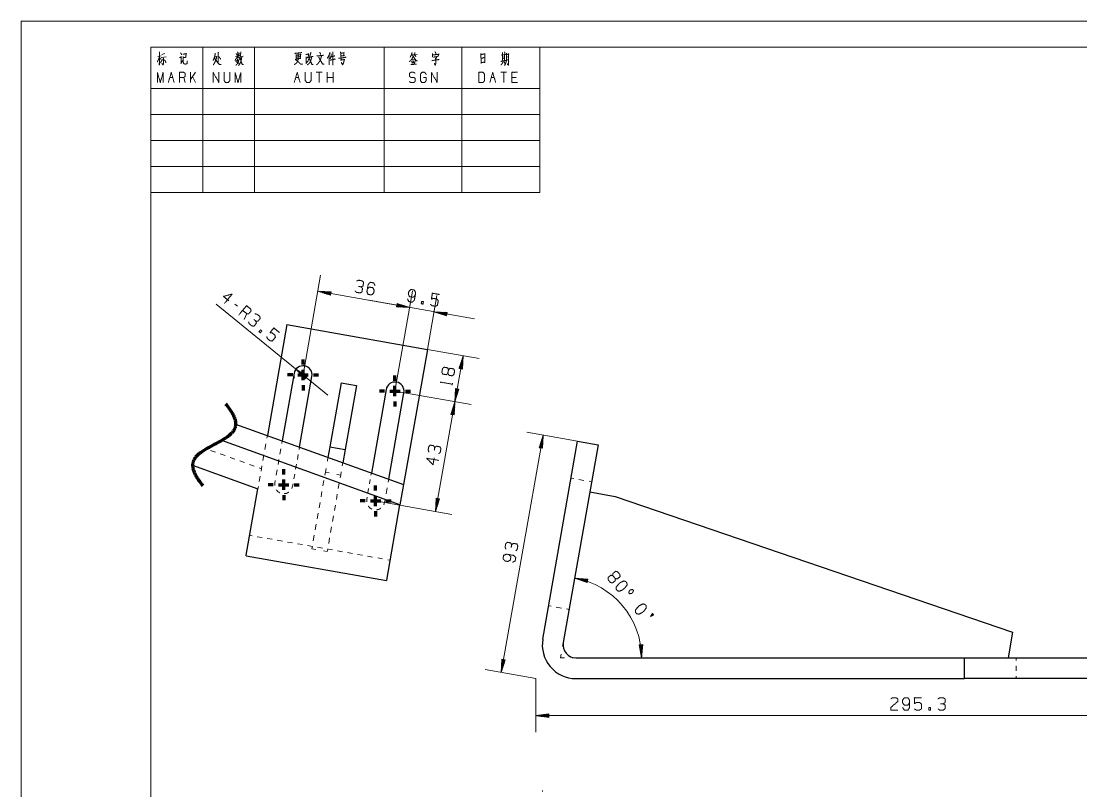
# Model space of a CAD drawing. Header units: millimetres. Extents: x 0 to 420, y 0 to 297.
# Drawn here: x 0 to 204.3, y 148.6 to 297 of the extents above; entities that cross this region are included whole.
import ezdxf

# ---------------------------------------------------------------- set-up
doc = ezdxf.new("R2010")
doc.units = ezdxf.units.MM
doc.layers.add('1', color=7, linetype='Continuous', true_color=0xffffff)

msp = doc.modelspace()

# ---------------------------------------------------------------- linework, layer by layer
at = {"layer": '1', "color": 132, "linetype": 'Continuous', "lineweight": 18}
for p, q in [((0, 297), (0, 0)), ((420, 297), (0, 297)), ((25, 292), (25, 264)), ((25, 292), (100, 292)), ((25, 292), (100, 292)), ((25, 292), (100, 292)), ((25, 292), (25, 5)), ((415, 292), (25, 292)), ((35, 292), (35, 264)), ((45, 292), (45, 264)), ((70, 292), (70, 264)), ((85, 292), (85, 264)), ((100, 292), (100, 264)), ((25, 284), (100, 284)), ((25, 279), (100, 279)), ((25, 274), (100, 274)), ((25, 269), (100, 269)), ((25, 264), (100, 264))]:
    msp.add_line(p, q, dxfattribs=at)
at = {"layer": '1', "color": 95, "linetype": 'Continuous', "lineweight": 18}
for p, q in [((26.34, 290.18), (26.96, 290.3)), ((27.13, 290.61), (27.71, 290.74)), ((41.34, 290.22), (42.13, 290.38)), ((42.25, 290.16), (42.79, 290.28)), ((53.17, 290.09), (53.7, 290.18)), ((75.25, 290.57), (75.67, 290.63)), ((75.35, 290.55), (75.45, 290.24)), ((75.82, 290.51), (76.35, 290.61)), ((75.98, 290.49), (76.11, 290.16)), ((92.56, 290.43), (93.43, 290.55)), ((26.7, 289.95), (26.92, 289.68)), ((26.99, 289.99), (27.95, 290.14)), ((54.91, 288.87), (55.37, 289.43)), ((75.83, 289.64), (75.37, 289.56)), ((92.84, 290.07), (93.11, 290.14)), ((92.86, 289.72), (93.09, 289.78)), ((93.6, 290.05), (93.85, 290.12)), ((28.66, 286.17), (29.22, 286.17)), ((31.62, 285.18), (31.34, 286.17)), ((33.59, 287.14), (32.63, 285.78)), ((32.63, 285.18), (32.63, 287.14)), ((33.59, 285.18), (33.04, 286.36)), ((52.94, 286.17), (53.49, 286.17)), ((58.02, 287.14), (56.9, 287.14)), ((57.46, 287.14), (57.46, 285.18)), ((59.02, 285.18), (59.02, 287.14)), ((60.14, 286.17), (59.02, 286.17)), ((60.14, 285.18), (60.14, 287.14)), ((90.65, 286.17), (91.2, 286.17)), ((93.6, 287.14), (92.49, 287.14)), ((93.05, 287.14), (93.05, 285.18)), ((95.45, 286.17), (94.61, 286.17)), ((41.71, 242.05), (41.19, 242.47)), ((42.98, 239.47), (43.48, 240.61)), ((83.08, 226.8), (83.16, 227.22))]:
    msp.add_line(p, q, dxfattribs=at)
at = {"layer": '1', "color": 13, "linetype": 'Continuous', "lineweight": 18}
for p, q in [((54.35, 228.8), (57.74, 248.05)), ((59.75, 244.81), (57.19, 244.93)), ((57.19, 244.93), (59.64, 244.16)), ((57.19, 244.93), (74.92, 241.8)), ((59.69, 244.46), (57.38, 244.87)), ((59.7, 244.51), (57.39, 244.92)), ((59.68, 244.41), (57.75, 244.75)), ((59.71, 244.56), (57.78, 244.9)), ((59.67, 244.36), (58.12, 244.63)), ((59.72, 244.61), (58.17, 244.88)), ((59.66, 244.31), (58.49, 244.52)), ((59.73, 244.66), (58.55, 244.87)), ((59.66, 244.26), (58.86, 244.4)), ((59.73, 244.71), (58.94, 244.85)), ((59.65, 244.21), (59.24, 244.28)), ((59.74, 244.76), (59.33, 244.83)), ((59.64, 244.16), (59.61, 244.16)), ((59.64, 244.16), (59.61, 244.16)), ((59.64, 244.16), (59.75, 244.81)), ((59.75, 244.81), (59.72, 244.82)), ((59.75, 244.81), (59.72, 244.82)), ((67.1, 243.18), (87.41, 239.6)), ((72.08, 225.68), (75.47, 244.93)), ((72.08, 225.68), (75.47, 244.93)), ((78.32, 233.71), (80.15, 244.1)), ((59.15, 224.89), (37.58, 242.46)), ((72.48, 242.57), (72.36, 241.91)), ((72.48, 242.57), (72.36, 241.91)), ((72.36, 241.92), (72.39, 241.91)), ((72.36, 241.92), (72.39, 241.91)), ((72.36, 241.92), (72.39, 241.91)), ((72.36, 241.92), (72.39, 241.91)), ((72.36, 241.91), (74.92, 241.8)), ((72.36, 241.91), (74.92, 241.8)), ((72.37, 241.97), (72.78, 241.89)), ((72.37, 241.97), (72.78, 241.89)), ((72.38, 242.02), (73.17, 241.88)), ((72.38, 242.02), (73.17, 241.88)), ((72.39, 242.07), (73.56, 241.86)), ((72.39, 242.07), (73.56, 241.86)), ((72.4, 242.12), (73.95, 241.84)), ((72.4, 242.12), (73.95, 241.84)), ((72.41, 242.22), (74.73, 241.81)), ((72.41, 242.22), (74.73, 241.81)), ((72.41, 242.17), (74.34, 241.83)), ((72.41, 242.17), (74.34, 241.83)), ((72.42, 242.27), (74.73, 241.86)), ((72.42, 242.27), (74.73, 241.86)), ((72.43, 242.32), (74.36, 241.98)), ((72.43, 242.32), (74.36, 241.98)), ((72.44, 242.37), (73.99, 242.09)), ((72.44, 242.37), (73.99, 242.09)), ((72.45, 242.42), (73.62, 242.21)), ((72.45, 242.42), (73.62, 242.21)), ((72.46, 242.47), (73.25, 242.33)), ((72.46, 242.47), (73.25, 242.33)), ((72.47, 242.52), (72.88, 242.44)), ((72.47, 242.52), (72.88, 242.44)), ((72.48, 242.57), (72.51, 242.56)), ((72.48, 242.57), (72.51, 242.56)), ((74.92, 241.8), (72.48, 242.57)), ((72.48, 242.57), (72.51, 242.56)), ((72.48, 242.57), (72.51, 242.56)), ((74.92, 241.8), (72.48, 242.57)), ((82.16, 240.86), (79.6, 240.97)), ((79.6, 240.97), (82.04, 240.2)), ((82.09, 240.51), (79.78, 240.92)), ((82.1, 240.56), (79.79, 240.97)), ((82.09, 240.46), (80.15, 240.8)), ((82.11, 240.61), (80.18, 240.95)), ((82.08, 240.41), (80.53, 240.68)), ((82.12, 240.66), (80.57, 240.93)), ((82.07, 240.36), (80.9, 240.57)), ((82.13, 240.71), (80.96, 240.92)), ((82.06, 240.31), (81.27, 240.45)), ((82.14, 240.76), (81.35, 240.9)), ((82.05, 240.26), (81.64, 240.33)), ((82.15, 240.81), (81.74, 240.88)), ((82.04, 240.21), (82.01, 240.21)), ((82.04, 240.21), (82.01, 240.21)), ((82.04, 240.2), (82.16, 240.86)), ((82.16, 240.86), (82.13, 240.86)), ((82.16, 240.86), (82.13, 240.86)), ((78.32, 233.71), (88.32, 231.95)), ((83.64, 223.64), (85.2, 232.5)), ((85.2, 232.5), (84.43, 230.06)), ((84.58, 230.03), (84.79, 231.2)), ((84.63, 230.02), (84.91, 231.57)), ((84.68, 230.01), (85.02, 231.94)), ((84.73, 230), (85.14, 232.32)), ((84.78, 230), (85.19, 232.31)), ((84.83, 229.99), (85.17, 231.92)), ((84.88, 229.98), (85.16, 231.53)), ((84.93, 229.97), (85.14, 231.14)), ((85.09, 229.94), (85.2, 232.5)), ((55.17, 228.56), (52.99, 229.91)), ((52.99, 229.91), (54.75, 228.04)), ((54.95, 228.28), (53.13, 229.76)), ((54.98, 228.32), (53.16, 229.8)), ((54.91, 228.24), (53.39, 229.48)), ((55.01, 228.36), (53.49, 229.6)), ((54.88, 228.2), (53.66, 229.2)), ((55.04, 228.4), (53.82, 229.4)), ((54.85, 228.16), (53.93, 228.92)), ((55.08, 228.44), (54.15, 229.19)), ((55.11, 228.48), (54.48, 228.99)), ((84.43, 230.06), (84.44, 230.09)), ((84.43, 230.06), (84.44, 230.09)), ((84.43, 230.06), (85.09, 229.94)), ((84.48, 230.05), (84.55, 230.46)), ((84.53, 230.04), (84.67, 230.83)), ((84.98, 229.96), (85.12, 230.75)), ((85.03, 229.95), (85.1, 230.36)), ((85.08, 229.94), (85.09, 229.97)), ((85.08, 229.94), (85.09, 229.97)), ((54.82, 228.13), (54.2, 228.63)), ((54.79, 228.09), (54.46, 228.35)), ((54.75, 228.05), (54.73, 228.07)), ((54.75, 228.05), (54.73, 228.07)), ((54.75, 228.04), (55.17, 228.56)), ((55.14, 228.52), (54.82, 228.78)), ((55.17, 228.56), (55.15, 228.58)), ((55.17, 228.56), (55.15, 228.58)), ((72.08, 225.68), (86.76, 223.09)), ((72.08, 225.68), (86.76, 223.09)), ((83.75, 226.2), (83.64, 223.64)), ((84.05, 226.14), (83.64, 223.83)), ((83.64, 223.64), (84.41, 226.08)), ((84, 226.15), (83.66, 224.22)), ((83.95, 226.16), (83.68, 224.61)), ((83.9, 226.17), (83.69, 225)), ((84.1, 226.13), (83.69, 223.82)), ((83.85, 226.18), (83.71, 225.39)), ((83.8, 226.19), (83.73, 225.78)), ((83.75, 226.2), (83.75, 226.16)), ((83.75, 226.2), (83.75, 226.16)), ((84.41, 226.08), (83.75, 226.2)), ((84.15, 226.13), (83.81, 224.19)), ((84.2, 226.12), (83.93, 224.57)), ((84.25, 226.11), (84.04, 224.94)), ((84.3, 226.1), (84.16, 225.31)), ((84.35, 226.09), (84.28, 225.68)), ((84.4, 226.08), (84.4, 226.05)), ((84.4, 226.08), (84.4, 226.05)), ((79.9, 202.46), (83.64, 223.64)), ((83.64, 223.64), (82.86, 221.19)), ((83.12, 221.15), (83.46, 223.08)), ((83.17, 221.14), (83.58, 223.45)), ((83.22, 221.13), (83.63, 223.44)), ((83.27, 221.12), (83.61, 223.05)), ((83.52, 221.08), (83.64, 223.64)), ((82.86, 221.19), (83.52, 221.08)), ((82.87, 221.19), (82.87, 221.22)), ((82.87, 221.19), (82.87, 221.22)), ((82.92, 221.18), (82.99, 221.6)), ((82.97, 221.18), (83.11, 221.97)), ((83.02, 221.17), (83.23, 222.34)), ((83.07, 221.16), (83.34, 222.71)), ((83.32, 221.11), (83.59, 222.67)), ((83.37, 221.11), (83.58, 222.28)), ((83.42, 221.1), (83.56, 221.89)), ((83.47, 221.09), (83.54, 221.5)), ((83.52, 221.08), (83.52, 221.11)), ((83.52, 221.08), (83.52, 221.11)), ((100.64, 217.21), (92.57, 171.42)), ((107.3, 216.04), (97.52, 217.76)), ((100.64, 217.21), (99.87, 214.77)), ((100.13, 214.72), (100.47, 216.65)), ((100.18, 214.71), (100.59, 217.02)), ((100.23, 214.7), (100.64, 217.02)), ((100.28, 214.7), (100.62, 216.63)), ((100.53, 214.65), (100.64, 217.21)), ((99.87, 214.77), (100.53, 214.65)), ((99.88, 214.77), (99.88, 214.8)), ((99.88, 214.77), (99.88, 214.8)), ((99.93, 214.76), (100, 215.17)), ((99.98, 214.75), (100.12, 215.54)), ((100.03, 214.74), (100.23, 215.91)), ((100.08, 214.73), (100.35, 216.28)), ((100.33, 214.69), (100.6, 216.24)), ((100.38, 214.68), (100.58, 215.85)), ((100.43, 214.67), (100.57, 215.46)), ((100.48, 214.66), (100.55, 215.07)), ((100.53, 214.65), (100.53, 214.68)), ((100.53, 214.65), (100.53, 214.68)), ((68.34, 204.5), (83.03, 201.91)), ((80.01, 205.02), (79.9, 202.46)), ((79.9, 202.46), (80.67, 204.91)), ((80.32, 204.97), (79.91, 202.66)), ((80.27, 204.98), (79.93, 203.05)), ((80.22, 204.99), (79.94, 203.44)), ((80.17, 205), (79.96, 203.83)), ((80.37, 204.96), (79.96, 202.65)), ((80.12, 205.01), (79.98, 204.21)), ((80.07, 205.01), (80, 204.6)), ((80.02, 205.02), (80.01, 204.99)), ((80.02, 205.02), (80.01, 204.99)), ((80.67, 204.91), (80.01, 205.02)), ((80.42, 204.95), (80.08, 203.02)), ((80.47, 204.94), (80.19, 203.39)), ((80.52, 204.93), (80.31, 203.76)), ((80.57, 204.93), (80.43, 204.13)), ((80.62, 204.92), (80.55, 204.51)), ((80.67, 204.91), (80.66, 204.88)), ((80.67, 204.91), (80.66, 204.88)), ((109.26, 189.42), (106.71, 189.64)), ((106.71, 189.64), (109.12, 188.77)), ((109.19, 189.07), (106.89, 189.57)), ((109.2, 189.12), (106.91, 189.62)), ((109.18, 189.02), (107.26, 189.44)), ((109.21, 189.17), (107.29, 189.59)), ((109.17, 188.97), (107.63, 189.31)), ((109.22, 189.22), (107.68, 189.55)), ((109.16, 188.92), (107.99, 189.17)), ((109.23, 189.27), (108.07, 189.52)), ((109.14, 188.87), (108.36, 189.04)), ((109.24, 189.32), (108.46, 189.49)), ((109.13, 188.82), (108.73, 188.91)), ((109.25, 189.37), (108.84, 189.46)), ((109.12, 188.77), (109.09, 188.78)), ((109.12, 188.77), (109.09, 188.78)), ((109.12, 188.77), (109.26, 189.42)), ((109.26, 189.42), (109.23, 189.42)), ((109.26, 189.42), (109.23, 189.42)), ((119.86, 176.79), (119.19, 176.77)), ((119.19, 176.77), (119.63, 174.24)), ((119.2, 176.77), (119.2, 176.73)), ((119.2, 176.77), (119.2, 176.73)), ((119.25, 176.77), (119.26, 176.35)), ((119.3, 176.77), (119.33, 175.97)), ((119.35, 176.77), (119.4, 175.58)), ((119.4, 176.77), (119.46, 175.2)), ((119.45, 176.78), (119.53, 174.82)), ((119.5, 176.78), (119.6, 174.43)), ((119.55, 176.78), (119.65, 174.44)), ((119.6, 176.78), (119.68, 174.82)), ((119.63, 174.24), (119.86, 176.79)), ((119.65, 176.78), (119.72, 175.21)), ((119.7, 176.79), (119.75, 175.6)), ((119.76, 176.79), (119.79, 175.99)), ((119.81, 176.79), (119.82, 176.37)), ((119.86, 176.79), (119.86, 176.76)), ((119.86, 176.79), (119.86, 176.76)), ((92.68, 173.98), (92.57, 171.42)), ((92.57, 171.42), (93.34, 173.86)), ((92.99, 173.92), (92.58, 171.61)), ((92.94, 173.93), (92.59, 172)), ((92.89, 173.94), (92.61, 172.39)), ((92.84, 173.95), (92.63, 172.78)), ((93.04, 173.91), (92.63, 171.6)), ((92.79, 173.96), (92.65, 173.17)), ((92.74, 173.97), (92.66, 173.55)), ((92.69, 173.98), (92.68, 173.94)), ((92.69, 173.98), (92.68, 173.94)), ((93.34, 173.86), (92.68, 173.98)), ((93.09, 173.9), (92.74, 171.97)), ((93.14, 173.9), (92.86, 172.34)), ((93.19, 173.89), (92.98, 172.72)), ((93.24, 173.88), (93.1, 173.09)), ((93.29, 173.87), (93.21, 173.46)), ((93.34, 173.86), (93.33, 173.83)), ((93.34, 173.86), (93.33, 173.83)), ((99.23, 170.24), (89.44, 171.97)), ((99.23, 170.24), (99.23, 159.92)), ((101.77, 163.43), (99.23, 163.1)), ((99.23, 163.1), (101.77, 162.76)), ((246.87, 163.1), (99.23, 163.1)), ((101.77, 163.12), (99.42, 163.12)), ((101.77, 163.07), (99.42, 163.07)), ((101.77, 163.17), (99.81, 163.17)), ((101.77, 163.02), (99.81, 163.02)), ((101.77, 163.22), (100.2, 163.22)), ((101.77, 162.97), (100.2, 162.97)), ((101.77, 163.27), (100.58, 163.27)), ((101.77, 162.92), (100.58, 162.92)), ((101.77, 163.33), (100.97, 163.33)), ((101.77, 162.87), (100.97, 162.87)), ((101.77, 163.38), (101.35, 163.38)), ((101.77, 162.82), (101.35, 162.82)), ((101.77, 163.43), (101.74, 163.43)), ((101.77, 163.43), (101.74, 163.43)), ((101.77, 162.77), (101.74, 162.77)), ((101.77, 162.77), (101.74, 162.77)), ((101.77, 162.76), (101.77, 163.43))]:
    msp.add_line(p, q, dxfattribs=at)
at = {"layer": '1', "color": 30, "linetype": 'Continuous', "lineweight": 25}
for p, q in [((51.24, 238.49), (47.47, 217.12)), ((51.24, 238.49), (78.32, 233.71)), ((78.32, 233.71), (73.72, 207.64)), ((52.63, 229.11), (50.33, 216.09)), ((53.67, 214.88), (56.07, 228.5)), ((61.7, 227.27), (59.52, 214.95)), ((61.7, 227.27), (64.65, 226.75)), ((64.65, 226.75), (62.48, 214.43)), ((70.35, 225.98), (67.52, 209.88)), ((70.86, 208.68), (73.8, 225.37)), ((41.34, 219.33), (73.72, 207.64)), ((73.04, 203.76), (38.68, 216.17)), ((59.52, 214.95), (59.16, 212.9)), ((59.52, 214.95), (62.48, 214.43)), ((100.58, 177.87), (107.3, 216.04)), ((111.24, 215.34), (104.51, 177.18)), ((107.3, 216.04), (111.24, 215.34)), ((62.48, 214.43), (62.03, 211.86)), ((33.05, 211.38), (45.65, 206.83)), ((43.39, 194.02), (45.65, 206.83)), ((73.72, 207.64), (73.04, 203.76)), ((109.64, 206.25), (114.56, 205.38)), ((114.56, 205.38), (191.18, 179.17)), ((70.48, 189.25), (73.04, 203.76)), ((43.38, 193.92), (70.46, 189.15)), ((191.18, 179.17), (190.31, 174.24)), ((106.98, 174.24), (181.87, 174.24)), ((181.87, 174.24), (226.87, 174.24)), ((181.87, 170.24), (181.87, 174.24)), ((106.98, 170.24), (181.87, 170.24)), ((226.87, 170.24), (181.87, 170.24))]:
    msp.add_line(p, q, dxfattribs=at)
at = {"layer": '1', "color": 252, "linetype": 'Continuous', "lineweight": 70}
for p, q in [((54.35, 230.8), (54.35, 231.8)), ((54.35, 227.8), (54.35, 229.8)), ((52.35, 228.8), (51.35, 228.8)), ((53.35, 228.8), (55.35, 228.8)), ((54.35, 226.8), (54.35, 225.8)), ((56.35, 228.8), (57.35, 228.8)), ((72.08, 227.68), (72.08, 228.68)), ((70.08, 225.68), (69.08, 225.68)), ((71.08, 225.68), (73.08, 225.68)), ((72.08, 224.68), (72.08, 226.68)), ((74.08, 225.68), (75.08, 225.68)), ((72.08, 223.68), (72.08, 222.68)), ((50.62, 209.63), (50.62, 210.63)), ((50.62, 206.63), (50.62, 208.63)), ((48.62, 207.63), (47.62, 207.63)), ((49.62, 207.63), (51.62, 207.63)), ((52.62, 207.63), (53.62, 207.63)), ((68.34, 206.5), (68.34, 207.5)), ((50.62, 205.63), (50.62, 204.63)), ((66.34, 204.5), (65.34, 204.5)), ((67.34, 204.5), (69.34, 204.5)), ((68.34, 203.5), (68.34, 205.5)), ((70.34, 204.5), (71.34, 204.5)), ((68.34, 202.5), (68.34, 201.5))]:
    msp.add_line(p, q, dxfattribs=at)
at = {"layer": '1', "color": 6, "linetype": 'Continuous', "lineweight": 70}
for p, q in [((39.39, 223.22), (39.58, 223)), ((39.58, 223), (39.75, 222.78)), ((39.75, 222.78), (39.92, 222.56)), ((39.92, 222.56), (40.08, 222.35)), ((40.08, 222.35), (40.23, 222.14)), ((40.23, 222.14), (40.37, 221.93)), ((40.37, 221.93), (40.5, 221.72)), ((40.5, 221.72), (40.61, 221.53)), ((40.61, 221.53), (40.72, 221.35)), ((40.72, 221.35), (40.82, 221.17)), ((40.82, 221.17), (40.91, 220.98)), ((40.91, 220.98), (40.99, 220.81)), ((40.99, 220.81), (41.06, 220.63)), ((41.06, 220.63), (41.13, 220.46)), ((41.13, 220.46), (41.18, 220.3)), ((41.18, 220.3), (41.23, 220.14)), ((41.23, 220.14), (41.27, 219.98)), ((41.26, 218.72), (41.23, 218.6)), ((41.29, 218.85), (41.26, 218.72)), ((41.27, 219.98), (41.3, 219.82)), ((41.32, 218.97), (41.29, 218.85)), ((41.3, 219.82), (41.32, 219.67)), ((41.32, 219.67), (41.33, 219.52)), ((41.33, 219.1), (41.32, 218.97)), ((41.33, 219.52), (41.34, 219.37)), ((41.34, 219.23), (41.33, 219.1)), ((41.34, 219.37), (41.34, 219.23)), ((39.39, 216.61), (39.16, 216.46)), ((39.57, 216.73), (39.39, 216.61)), ((39.75, 216.85), (39.57, 216.73)), ((39.92, 216.98), (39.75, 216.85)), ((40.08, 217.11), (39.92, 216.98)), ((40.24, 217.24), (40.08, 217.11)), ((40.38, 217.37), (40.24, 217.24)), ((40.5, 217.49), (40.38, 217.37)), ((40.61, 217.6), (40.5, 217.49)), ((40.71, 217.72), (40.61, 217.6)), ((40.81, 217.84), (40.71, 217.72)), ((40.9, 217.96), (40.81, 217.84)), ((40.98, 218.09), (40.9, 217.96)), ((41.06, 218.21), (40.98, 218.09)), ((41.13, 218.34), (41.06, 218.21)), ((41.18, 218.48), (41.13, 218.34)), ((41.23, 218.6), (41.18, 218.48)), ((35.9, 214.65), (35.59, 214.47)), ((36.22, 214.83), (35.9, 214.65)), ((36.54, 215.01), (36.22, 214.83)), ((36.87, 215.18), (36.54, 215.01)), ((37.2, 215.36), (36.87, 215.18)), ((37.53, 215.53), (37.2, 215.36)), ((37.87, 215.71), (37.53, 215.53)), ((38.2, 215.9), (37.87, 215.71)), ((38.45, 216.03), (38.2, 215.9)), ((38.69, 216.18), (38.45, 216.03)), ((38.93, 216.32), (38.69, 216.18)), ((39.16, 216.46), (38.93, 216.32)), ((33.39, 212.59), (33.32, 212.48)), ((33.46, 212.71), (33.39, 212.59)), ((33.54, 212.82), (33.46, 212.71)), ((33.63, 212.94), (33.54, 212.82)), ((33.73, 213.06), (33.63, 212.94)), ((33.84, 213.17), (33.73, 213.06)), ((33.96, 213.29), (33.84, 213.17)), ((34.08, 213.41), (33.96, 213.29)), ((34.21, 213.52), (34.08, 213.41)), ((34.35, 213.63), (34.21, 213.52)), ((34.49, 213.74), (34.35, 213.63)), ((34.66, 213.87), (34.49, 213.74)), ((34.83, 213.99), (34.66, 213.87)), ((35.02, 214.11), (34.83, 213.99)), ((35.2, 214.24), (35.02, 214.11)), ((35.4, 214.36), (35.2, 214.24)), ((35.59, 214.47), (35.4, 214.36)), ((33.06, 211.61), (33.05, 211.48)), ((33.05, 211.48), (33.05, 211.35)), ((33.05, 211.35), (33.05, 211.22)), ((33.05, 211.22), (33.07, 211.09)), ((33.07, 211.74), (33.06, 211.61)), ((33.1, 211.87), (33.07, 211.74)), ((33.07, 211.09), (33.09, 210.92)), ((33.09, 210.92), (33.12, 210.76)), ((33.13, 211.99), (33.1, 211.87)), ((33.12, 210.76), (33.16, 210.59)), ((33.16, 212.11), (33.13, 211.99)), ((33.21, 212.23), (33.16, 212.11)), ((33.16, 210.59), (33.21, 210.43)), ((33.26, 212.36), (33.21, 212.23)), ((33.32, 212.48), (33.26, 212.36)), ((33.21, 210.43), (33.26, 210.25)), ((33.26, 210.25), (33.33, 210.08)), ((33.33, 210.08), (33.4, 209.91)), ((33.4, 209.91), (33.48, 209.74)), ((33.48, 209.74), (33.56, 209.57)), ((33.56, 209.57), (33.65, 209.4)), ((33.65, 209.4), (33.75, 209.22)), ((33.75, 209.22), (33.86, 209.04)), ((33.86, 209.04), (33.97, 208.86)), ((33.97, 208.86), (34.09, 208.68)), ((34.09, 208.68), (34.22, 208.49)), ((34.22, 208.49), (34.36, 208.29)), ((34.36, 208.29), (34.51, 208.1)), ((34.51, 208.1), (34.67, 207.9)), ((34.67, 207.9), (34.83, 207.7)), ((34.83, 207.7), (35, 207.49))]:
    msp.add_line(p, q, dxfattribs=at)
at = {"layer": '1', "color": 43, "linetype": 'Continuous', "lineweight": 18}
for p, q in [((47.47, 217.12), (47.37, 216.59)), ((47.18, 215.52), (47, 214.45)), ((50.06, 214.56), (49.88, 213.54)), ((50.33, 216.09), (50.24, 215.58)), ((53.59, 214.41), (53.67, 214.88)), ((37.46, 213.91), (36.53, 214.25)), ((39.33, 213.24), (38.4, 213.57)), ((41.2, 212.56), (40.27, 212.9)), ((46.81, 213.38), (46.62, 212.31)), ((49.7, 212.52), (49.52, 211.5)), ((53.26, 212.52), (53.42, 213.46)), ((59.16, 212.9), (59.04, 212.18)), ((43.07, 211.89), (42.13, 212.22)), ((44.94, 211.21), (44, 211.55)), ((46.34, 210.71), (45.87, 210.88)), ((46.25, 210.22), (46.34, 210.71)), ((46.43, 211.24), (46.34, 210.71)), ((49.34, 210.48), (49.16, 209.46)), ((52.92, 210.63), (53.09, 211.57)), ((58.78, 210.74), (58.66, 210.02)), ((62.03, 211.86), (61.92, 211.27)), ((45.91, 208.28), (46.08, 209.25)), ((48.98, 208.44), (48.89, 207.93)), ((52.59, 208.74), (52.76, 209.69)), ((58.38, 208.44), (58.19, 207.39)), ((58.66, 210.02), (58.56, 209.5)), ((58.66, 210.02), (59.39, 209.89)), ((60.87, 209.63), (61.61, 209.5)), ((61.61, 209.5), (61.52, 208.98)), ((61.71, 210.09), (61.61, 209.5)), ((67.29, 208.61), (67.14, 207.77)), ((67.52, 209.88), (67.44, 209.46)), ((70.76, 208.12), (70.86, 208.68)), ((106.54, 208.81), (106.05, 208.9)), ((108.51, 208.46), (107.52, 208.63)), ((45.65, 206.83), (45.74, 207.31)), ((48.89, 207.48), (48.89, 207.93)), ((52.34, 207.32), (52.18, 206.9)), ((52.34, 207.32), (52.42, 207.8)), ((61.33, 207.92), (61.14, 206.87)), ((66.99, 206.92), (66.84, 206.08)), ((70.36, 205.88), (70.56, 207)), ((109.99, 208.2), (109.49, 208.29)), ((58, 206.33), (57.82, 205.28)), ((60.96, 205.81), (60.77, 204.76)), ((66.69, 205.23), (66.62, 204.81)), ((66.62, 204.35), (66.62, 204.81)), ((70.07, 204.2), (70.17, 204.76)), ((57.63, 204.22), (57.45, 203.17)), ((60.59, 203.7), (60.4, 202.65)), ((70.07, 204.2), (69.91, 203.77)), ((57.26, 202.12), (57.07, 201.06)), ((60.22, 201.6), (60.03, 200.54)), ((56.89, 200.01), (56.7, 198.95)), ((59.84, 199.49), (59.66, 198.43)), ((44.07, 197.86), (44.56, 197.78)), ((45.52, 197.61), (46.49, 197.44)), ((47.46, 197.27), (48.42, 197.1)), ((49.39, 196.92), (50.36, 196.75)), ((51.33, 196.58), (52.29, 196.41)), ((53.26, 196.24), (54.23, 196.07)), ((56.52, 197.9), (56.33, 196.84)), ((59.47, 197.38), (59.29, 196.32)), ((55.19, 195.9), (56.16, 195.73)), ((56.15, 195.79), (56.05, 195.26)), ((56.05, 195.26), (56.79, 195.13)), ((57.13, 195.56), (58.1, 195.39)), ((58.27, 194.87), (59.01, 194.74)), ((59.1, 195.27), (59.01, 194.74)), ((59.06, 195.22), (60.03, 195.05)), ((61, 194.88), (61.97, 194.71)), ((62.93, 194.54), (63.9, 194.37)), ((64.87, 194.2), (65.83, 194.03)), ((66.8, 193.85), (67.77, 193.68)), ((68.74, 193.51), (69.7, 193.34)), ((70.67, 193.17), (71.15, 193.09)), ((101.7, 184.28), (102.2, 184.19)), ((103.18, 184.01), (104.17, 183.84)), ((105.15, 183.67), (105.64, 183.58)), ((104.39, 176.44), (104.51, 177.18)), ((104, 174.24), (104.13, 174.98)), ((104.74, 174.24), (104, 174.24)), ((106.98, 174.24), (106.23, 174.24)), ((191.87, 174.24), (191.87, 173.74)), ((191.87, 172.74), (191.87, 171.74)), ((191.87, 170.74), (191.87, 170.24))]:
    msp.add_line(p, q, dxfattribs=at)
at = {"layer": '1', "color": 13, "linetype": 'Continuous', "lineweight": 18}
for centre, radius, start, end in [((54.35, 228.8), 1.75, 170, 201.9739), ((104, 174.24), 15.63, 0, 80)]:
    msp.add_arc(centre, radius, start, end, dxfattribs=at)
at = {"layer": '1', "color": 30, "linetype": 'Continuous', "lineweight": 25}
for centre, radius, start, end in [((54.35, 228.8), 1.75, 350, 170), ((72.08, 225.68), 1.75, 350, 170), ((106.98, 176.74), 6.5, 170, 270), ((106.98, 176.74), 2.5, 170, 270)]:
    msp.add_arc(centre, radius, start, end, dxfattribs=at)
at = {"layer": '1', "color": 95, "linetype": 'Continuous', "lineweight": 18}
for points, knots in [([(26.67, 290.16), (26.6, 289.91), (26.48, 289.62), (26.35, 289.35), (26.23, 289.14)], [0, 0, 0.233514, 0.515368, 0.78555, 1, 1]), ([(26.67, 291.07), (26.66, 288.89), (26.63, 288.5), (26.61, 288.71), (26.64, 288.94)], [0, 0, 0.723303, 0.854546, 0.923601, 1, 1]), ([(30.53, 289.99), (30.92, 290.09), (30.86, 290.16), (30.83, 288.96), (30.77, 288.83), (31.12, 289.41)], [0, 0, 0.158008, 0.19221, 0.673433, 0.728446, 1, 1]), ([(30.7, 290.88), (30.87, 290.72), (30.92, 290.63), (30.92, 290.53), (30.9, 290.67)], [0, 0, 0.413146, 0.573572, 0.750721, 1, 1]), ([(31.19, 290.63), (31.87, 290.74), (31.82, 290.8), (31.73, 290.05), (31.82, 290.05), (31.25, 289.99)], [0, 0, 0.313958, 0.349012, 0.694882, 0.735357, 1, 1]), ([(31.22, 290.22), (31.25, 289.91), (31.25, 289.2), (31.27, 288.98), (31.3, 288.87), (31.34, 288.81), (31.41, 288.77), (31.53, 288.75), (31.66, 288.73), (32.03, 288.79), (32, 289.33), (32, 288.79)], [0, 0, 0.097093, 0.316208, 0.387239, 0.42073, 0.444406, 0.470581, 0.507596, 0.549105, 0.664641, 0.832445, 1, 1]), ([(37.43, 290.84), (37.42, 290.72), (37.34, 290.3), (37.26, 290.01), (37.18, 289.8), (37.09, 289.6), (37.01, 289.43)], [0, 0, 0.084498, 0.36853, 0.573114, 0.721457, 0.873368, 1, 1]), ([(37.28, 290.09), (37.75, 290.18), (37.71, 290.22), (37.68, 290.03), (37.62, 289.76), (37.56, 289.6), (37.48, 289.37), (37.4, 289.18), (37.28, 288.98), (37.2, 288.81), (37.02, 288.56)], [0, 0, 0.202443, 0.228131, 0.308408, 0.425631, 0.500403, 0.604281, 0.689483, 0.790714, 0.870506, 1, 1]), ([(37.97, 291.05), (38.02, 290.94), (38, 290.84), (37.99, 289.12), (37.97, 289.23), (38, 289.45)], [0, 0, 0.049543, 0.095606, 0.852767, 0.898838, 1, 1]), ([(38.1, 290.16), (38.13, 290.14), (38.4, 289.8), (38.47, 289.68)], [0, 0, 0.059448, 0.761031, 1, 1]), ([(41.75, 290.24), (41.62, 290.01), (41.48, 289.8), (41.35, 289.64), (41.22, 289.49)], [0, 0, 0.287221, 0.555142, 0.786181, 1, 1]), ([(41.43, 290.8), (41.56, 290.57), (41.59, 290.43)], [0, 0, 0.640221, 1, 1]), ([(41.73, 291.07), (41.76, 290.92), (41.76, 289.78), (41.73, 289.93), (41.76, 290.05)], [0, 0, 0.094654, 0.823636, 0.91829, 1, 1]), ([(41.76, 290.2), (41.94, 290.07), (42.03, 289.97)], [0, 0, 0.613122, 1, 1]), ([(42.03, 290.92), (42.03, 290.82), (41.91, 290.34)], [0, 0, 0.174301, 1, 1]), ([(42.54, 290.16), (42.49, 289.8), (42.45, 289.56), (42.41, 289.35), (42.35, 289.16), (42.23, 288.91), (42.13, 288.73), (42.01, 288.56), (41.92, 288.48)], [0, 0, 0.19438, 0.332636, 0.448614, 0.555649, 0.70616, 0.822692, 0.933847, 1, 1]), ([(42.33, 291.11), (42.33, 290.98), (42.32, 290.76), (42.27, 290.47), (42.23, 290.16), (42.17, 289.91), (42.1, 289.68), (42.08, 289.62)], [0, 0, 0.081852, 0.232243, 0.425429, 0.63211, 0.800313, 0.957953, 1, 1]), ([(53.44, 290.84), (53.42, 290.18), (53.41, 289.85), (53.39, 289.66), (53.38, 289.56), (53.36, 289.43), (53.32, 289.31), (53.27, 289.2), (53.14, 289.02), (53, 288.85), (52.79, 288.73), (52.69, 288.67), (52.65, 288.65)], [0, 0, 0.263783, 0.395771, 0.470171, 0.511786, 0.56157, 0.614019, 0.658777, 0.749614, 0.837596, 0.932985, 0.980677, 1, 1]), ([(52.76, 290.82), (52.82, 290.78), (52.85, 290.8), (54.11, 290.94), (54.07, 290.96), (53.92, 290.92)], [0, 0, 0.045522, 0.068286, 0.872626, 0.90344, 1, 1]), ([(53, 290.59), (53.04, 290.41), (53.04, 289.66), (53.03, 289.7), (53.89, 289.85), (53.8, 289.85), (53.89, 290.63), (53.92, 290.57), (53.87, 290.53), (53.04, 290.43)], [0, 0, 0.051663, 0.252803, 0.264656, 0.500971, 0.524672, 0.738301, 0.756829, 0.773117, 1, 1]), ([(54.88, 290.57), (55.47, 290.67), (55.41, 290.74), (55.34, 290.01), (55.41, 290.01), (54.97, 289.93), (54.94, 290.12), (54.97, 289.89), (54.96, 288.96)], [0, 0, 0.181366, 0.207406, 0.429567, 0.451891, 0.588199, 0.645735, 0.715777, 1, 1]), ([(55.85, 291.05), (55.82, 290.8), (55.73, 290.47), (55.62, 290.12), (55.53, 289.89), (55.47, 289.72), (55.41, 289.58)], [0, 0, 0.162457, 0.385014, 0.625897, 0.784413, 0.898493, 1, 1]), ([(55.62, 290.07), (56.27, 290.2), (56.2, 290.22), (56.08, 290.18)], [0, 0, 0.769962, 0.857327, 1, 1]), ([(57.88, 290.32), (57.88, 290.2), (57.81, 289.91), (57.74, 289.68), (57.65, 289.43), (57.52, 289.23), (57.5, 289.18), (57.42, 289.08), (57.31, 288.94), (57.18, 288.81), (57.06, 288.69), (56.93, 288.58)], [0, 0, 0.060656, 0.206644, 0.323463, 0.452143, 0.571976, 0.593424, 0.659716, 0.74639, 0.834816, 0.918178, 1, 1]), ([(57.02, 290.28), (58.29, 290.43), (58.21, 290.45), (58.12, 290.41)], [0, 0, 0.872478, 0.933903, 1, 1]), ([(57.56, 291.03), (57.66, 290.84), (57.71, 290.72), (57.74, 290.59)], [0, 0, 0.450481, 0.729637, 1, 1]), ([(59.55, 290.98), (59.48, 290.72), (59.38, 290.47), (59.26, 290.24), (59.14, 290.05), (59, 289.85)], [0, 0, 0.21836, 0.428744, 0.629221, 0.801494, 1, 1]), ([(59.38, 290.41), (59.39, 289.16), (59.39, 288.56), (59.38, 288.69), (59.39, 288.91)], [0, 0, 0.565717, 0.839123, 0.896086, 1, 1]), ([(59.8, 290.72), (59.76, 290.38), (59.7, 290.09), (59.64, 289.89), (59.6, 289.76)], [0, 0, 0.34211, 0.644851, 0.86512, 1, 1]), ([(59.8, 290.14), (60.47, 290.32), (60.4, 290.32), (60.28, 290.26)], [0, 0, 0.772509, 0.853435, 1, 1]), ([(60.08, 291.07), (60.12, 290.98), (60.09, 291.03), (60.11, 288.54), (60.09, 288.73), (60.11, 289.04)], [0, 0, 0.029975, 0.04619, 0.840789, 0.900562, 1, 1]), ([(61.57, 291.07), (61.63, 290.82), (61.63, 290.09), (61.63, 290.28), (62.33, 290.38), (62.21, 290.38), (62.24, 290.9), (62.26, 290.98), (62.29, 290.92), (62.19, 290.9), (61.63, 290.82)], [0, 0, 0.076614, 0.294117, 0.350048, 0.563214, 0.598361, 0.753971, 0.779215, 0.799829, 0.831205, 1, 1]), ([(75.64, 290.3), (75.63, 290.2), (75.39, 289.83), (75.38, 289.78), (75.26, 289.6), (75.06, 289.37), (74.85, 289.16)], [0, 0, 0.074337, 0.387309, 0.418539, 0.575027, 0.79286, 1, 1]), ([(75.37, 290.98), (75.35, 290.84), (75.23, 290.53), (75.13, 290.28), (75.01, 290.07)], [0, 0, 0.148006, 0.485257, 0.758321, 1, 1]), ([(75.61, 290.16), (76.2, 289.37), (76.43, 289.37), (76.2, 289.39), (76.08, 289.54)], [0, 0, 0.599324, 0.742451, 0.886135, 1, 1]), ([(75.91, 290.98), (75.92, 290.88), (75.75, 290.3)], [0, 0, 0.147218, 1, 1]), ([(79.34, 290.74), (79.34, 290.51), (79.33, 290.34), (79.3, 290.22), (79.27, 290.12)], [0, 0, 0.361949, 0.626223, 0.829034, 1, 1]), ([(79.34, 290.49), (80.57, 290.63), (80.56, 290.67), (80.37, 290.26)], [0, 0, 0.712481, 0.737756, 1, 1]), ([(79.49, 290.07), (80.25, 290.18), (80.21, 290.24), (79.92, 289.72)], [0, 0, 0.533866, 0.586729, 1, 1]), ([(79.78, 291.09), (79.89, 290.96), (79.93, 290.86), (79.96, 290.69)], [0, 0, 0.364604, 0.619196, 1, 1]), ([(88.61, 290.8), (88.64, 290.59), (88.66, 290.14), (88.67, 289.66), (88.67, 289.6), (88.67, 288.83), (88.67, 288.98), (89.24, 289.1), (89.36, 288.96), (89.39, 289.14), (89.39, 289.39), (89.4, 289.87), (89.42, 290.36), (89.42, 290.78), (89.43, 290.72), (88.66, 290.57)], [0, 0, 0.037589, 0.119519, 0.205166, 0.216331, 0.354043, 0.380097, 0.485125, 0.518622, 0.552532, 0.597196, 0.682843, 0.77221, 0.846648, 0.858119, 1, 1]), ([(92.8, 290.98), (92.83, 290.86), (92.83, 289.31)], [0, 0, 0.075954, 1, 1]), ([(93.21, 291.11), (93.24, 290.98), (93.19, 289.37)], [0, 0, 0.073211, 1, 1]), ([(93.55, 290.82), (93.59, 290.59), (93.59, 290.14), (93.57, 289.64), (93.55, 289.33), (93.47, 289), (93.38, 288.79), (93.22, 288.48)], [0, 0, 0.096217, 0.285187, 0.491418, 0.620825, 0.76157, 0.854869, 1, 1]), ([(93.59, 290.57), (94.03, 290.67), (93.98, 290.74), (93.98, 290.05), (94, 289.12), (93.98, 288.77), (93.97, 288.56), (93.95, 288.5), (93.74, 288.77), (93.94, 288.58)], [0, 0, 0.13308, 0.155522, 0.357051, 0.631901, 0.735808, 0.797028, 0.815849, 0.918301, 1, 1]), ([(27.18, 289.66), (27.17, 289.58), (26.86, 288.96)], [0, 0, 0.108202, 1, 1]), ([(27.37, 289.99), (27.42, 289.87), (27.42, 288.83), (27.4, 288.6), (27.39, 288.52), (27.11, 288.85), (27.39, 288.56)], [0, 0, 0.056947, 0.504404, 0.603051, 0.639405, 0.826366, 1, 1]), ([(27.61, 289.58), (27.87, 289.16), (27.92, 289), (27.81, 289.27)], [0, 0, 0.516563, 0.696901, 1, 1]), ([(37.28, 289.8), (38.22, 288.62), (38.56, 288.65), (38.54, 288.65), (38.24, 288.67), (38.08, 288.81)], [0, 0, 0.632183, 0.773704, 0.779845, 0.909108, 1, 1]), ([(41.34, 289.31), (41.97, 289.45), (41.98, 289.64), (41.98, 289.56), (41.91, 289.31), (41.81, 289.04), (41.7, 288.83), (41.59, 288.71), (41.48, 288.58), (41.41, 288.52)], [0, 0, 0.30447, 0.39258, 0.431622, 0.553714, 0.689469, 0.798362, 0.878841, 0.954752, 1, 1]), ([(41.72, 289.66), (41.56, 289.08), (41.66, 289.04), (41.78, 289), (41.89, 288.94), (42.04, 288.85)], [0, 0, 0.5291, 0.62629, 0.735524, 0.852093, 1, 1]), ([(42.22, 289.89), (42.25, 289.85), (42.39, 289.27), (42.49, 289), (42.6, 288.71), (42.63, 288.65), (42.85, 288.67), (42.63, 288.69), (42.55, 288.81)], [0, 0, 0.026721, 0.341749, 0.493483, 0.655465, 0.691641, 0.80784, 0.924039, 1, 1]), ([(52.82, 289.6), (52.89, 289.6), (53.17, 289.37), (53.41, 289.16), (53.63, 288.98), (53.9, 288.71), (54.23, 288.75), (53.92, 288.71), (53.82, 288.79)], [0, 0, 0.033467, 0.197839, 0.340788, 0.472468, 0.649452, 0.797921, 0.939753, 1, 1]), ([(55.98, 290.12), (55.98, 289.99), (55.92, 289.66), (55.86, 289.47), (55.81, 289.31), (55.73, 289.16), (55.65, 289.02), (55.54, 288.87), (55.31, 288.67), (55.13, 288.58)], [0, 0, 0.067236, 0.249298, 0.354996, 0.450079, 0.537949, 0.629663, 0.725721, 0.894899, 1, 1]), ([(55.54, 289.8), (55.59, 289.78), (56.04, 288.67), (56.32, 288.65), (56.06, 288.71), (55.98, 288.83)], [0, 0, 0.024909, 0.644018, 0.787117, 0.926016, 1, 1]), ([(57.34, 290.05), (57.4, 290.01), (58.1, 288.75), (58.43, 288.69), (58.12, 288.77), (58.02, 288.89)], [0, 0, 0.030854, 0.652647, 0.79375, 0.930716, 1, 1]), ([(59.57, 289.49), (60.61, 289.7), (60.53, 289.72), (60.4, 289.66)], [0, 0, 0.826976, 0.886334, 1, 1]), ([(61.18, 289.87), (61.37, 289.87), (61.75, 289.91), (62.68, 290.05), (62.58, 290.07), (62.43, 290.03)], [0, 0, 0.10704, 0.322386, 0.855626, 0.914427, 1, 1]), ([(61.73, 289.91), (61.63, 289.41), (61.6, 289.49), (62.38, 289.62), (62.33, 289.7), (62.33, 289.62), (62.24, 289.27), (62.19, 289.04), (62.11, 288.85), (62.05, 288.71), (62.01, 288.6), (61.98, 288.58), (61.72, 289.06), (62, 288.62)], [0, 0, 0.13637, 0.159981, 0.371157, 0.396349, 0.418604, 0.516111, 0.579311, 0.63312, 0.675133, 0.705357, 0.714996, 0.861275, 1, 1]), ([(75.12, 288.62), (76.23, 288.73), (76.16, 288.73), (75.99, 288.71)], [0, 0, 0.825897, 0.879998, 1, 1]), ([(75.31, 289.27), (75.38, 289), (75.38, 288.87), (75.37, 289.04)], [0, 0, 0.489807, 0.707975, 1, 1]), ([(75.58, 289.43), (75.64, 289.12), (75.61, 288.96), (75.61, 289.18)], [0, 0, 0.443891, 0.680119, 1, 1]), ([(75.95, 289.41), (75.95, 289.27), (75.77, 288.69)], [0, 0, 0.19307, 1, 1]), ([(79.2, 289.41), (80.57, 289.6), (80.49, 289.62), (80.28, 289.56)], [0, 0, 0.820202, 0.873508, 1, 1]), ([(79.87, 289.87), (79.9, 289.76), (79.93, 289.64), (79.94, 289.43), (79.94, 289), (79.93, 288.85), (79.9, 288.65), (79.86, 288.52), (79.64, 288.87), (79.87, 288.56)], [0, 0, 0.049623, 0.1085, 0.204239, 0.404798, 0.471991, 0.568442, 0.629223, 0.820578, 1, 1]), ([(88.67, 289.83), (89.24, 289.95), (89.18, 289.97), (89.05, 289.89)], [0, 0, 0.728512, 0.805958, 1, 1]), ([(92.52, 289.25), (93.43, 289.41), (93.38, 289.43), (93.33, 289.37)], [0, 0, 0.873246, 0.919206, 1, 1]), ([(92.86, 289.12), (92.84, 289.02), (92.73, 288.81), (92.62, 288.67), (92.52, 288.56)], [0, 0, 0.157085, 0.51447, 0.781154, 1, 1]), ([(93.09, 289.18), (93.25, 288.94), (93.25, 288.83), (93.19, 289.02)], [0, 0, 0.497679, 0.671694, 1, 1]), ([(93.57, 289.52), (93.6, 289.52), (93.84, 289.58)], [0, 0, 0.107799, 1, 1]), ([(26.26, 285.18), (26.26, 287.14), (26.82, 285.18), (27.37, 287.14), (27.37, 285.18)], [0, 0, 0.245192, 0.5, 0.754808, 1, 1]), ([(30.51, 285.18), (30.51, 287.14), (31.34, 287.14), (31.62, 286.96), (31.62, 286.36), (31.34, 286.17), (30.51, 286.17)], [0, 0, 0.400952, 0.571035, 0.639278, 0.761676, 0.829917, 1, 1]), ([(37.01, 285.18), (37.01, 287.14), (38.12, 285.18), (38.12, 287.14)], [0, 0, 0.317574, 0.682426, 1, 1]), ([(39.13, 287.14), (39.13, 285.57), (39.39, 285.18), (39.95, 285.18), (40.24, 285.57), (40.24, 287.14)], [0, 0, 0.337152, 0.438599, 0.557781, 0.662848, 1, 1]), ([(41.25, 285.18), (41.25, 287.14), (41.81, 285.18), (42.36, 287.14), (42.36, 285.18)], [0, 0, 0.245192, 0.5, 0.754808, 1, 1]), ([(54.78, 287.14), (54.78, 285.57), (55.05, 285.18), (55.6, 285.18), (55.89, 285.57), (55.89, 287.14)], [0, 0, 0.337152, 0.438599, 0.557781, 0.662848, 1, 1]), ([(74.85, 285.36), (75.13, 285.18), (75.7, 285.18), (75.98, 285.39), (75.98, 285.97), (75.7, 286.17), (75.15, 286.17), (74.85, 286.36), (74.85, 286.96), (75.15, 287.14), (75.7, 287.14), (75.98, 286.96)], [0, 0, 0.068035, 0.184054, 0.254521, 0.372333, 0.442799, 0.555843, 0.626367, 0.748393, 0.81892, 0.931964, 1, 1]), ([(77.55, 286.17), (78.1, 286.17), (78.1, 285.57), (77.82, 285.18), (77.25, 285.18), (76.97, 285.57), (76.97, 286.75), (77.27, 287.14), (77.81, 287.14), (78.09, 286.75)], [0, 0, 0.103295, 0.214797, 0.304261, 0.410274, 0.499739, 0.718892, 0.809956, 0.910533, 1, 1]), ([(79.11, 285.18), (79.11, 287.14), (80.22, 285.18), (80.22, 287.14)], [0, 0, 0.317574, 0.682426, 1, 1]), ([(88.25, 285.18), (89.07, 285.18), (89.36, 285.57), (89.36, 286.75), (89.07, 287.14), (88.25, 287.14), (88.25, 285.18)], [0, 0, 0.142133, 0.227159, 0.431787, 0.516817, 0.65895, 1, 1]), ([(90.37, 285.18), (90.93, 287.14), (91.48, 285.18)], [0, 0, 0.5, 1, 1]), ([(95.73, 285.18), (94.61, 285.18), (94.61, 287.14), (95.73, 287.14)], [0, 0, 0.265389, 0.734611, 1, 1]), ([(64.37, 245), (64.65, 244.72), (65.33, 244.6), (65.7, 244.76), (65.82, 245.48), (65.54, 245.78), (65.03, 245.87)], [0, 0, 0.124123, 0.34369, 0.472448, 0.703378, 0.836733, 1, 1]), ([(65.54, 245.78), (65.91, 245.95), (66.03, 246.66), (65.74, 246.94), (65.06, 247.06), (64.69, 246.9)], [0, 0, 0.153877, 0.429854, 0.583729, 0.846126, 1, 1]), ([(66.74, 245.32), (67.14, 245.73), (67.82, 245.61), (68.06, 245.08), (67.98, 244.61), (67.57, 244.21), (66.89, 244.33), (66.66, 244.85), (66.91, 246.25), (67.3, 246.66), (67.98, 246.54), (68.23, 246.02)], [0, 0, 0.076962, 0.169759, 0.248073, 0.312017, 0.390331, 0.483129, 0.560092, 0.751929, 0.828891, 0.921689, 1, 1]), ([(74.5, 243.47), (74.73, 242.94), (75.41, 242.82), (75.82, 243.23), (76.07, 244.64), (75.82, 245.16), (75.14, 245.28), (74.75, 244.87), (74.65, 244.4), (74.89, 243.88), (75.57, 243.76), (75.99, 244.17)], [0, 0, 0.076856, 0.169525, 0.247728, 0.439298, 0.5175, 0.610169, 0.687026, 0.750926, 0.829128, 0.921797, 1, 1]), ([(40.05, 243.08), (39.01, 243.93), (40.69, 244.4), (39.19, 242.56)], [0, 0, 0.245868, 0.565295, 1, 1]), ([(78.92, 242.43), (79.21, 242.15), (79.89, 242.03), (80.26, 242.2), (80.43, 243.13), (80.14, 243.44), (79.46, 243.56), (79.09, 243.39), (79.3, 244.55), (80.64, 244.31)], [0, 0, 0.062228, 0.168344, 0.23057, 0.376815, 0.441264, 0.54738, 0.609608, 0.79049, 1, 1]), ([(41.94, 240.32), (43.44, 242.16), (44.22, 241.52), (44.34, 241.14), (43.88, 240.58), (43.48, 240.61), (42.7, 241.25)], [0, 0, 0.400951, 0.571034, 0.639277, 0.761673, 0.829916, 1, 1]), ([(77.15, 242.52), (77.48, 242.46), (77.56, 242.93), (77.23, 242.98), (77.15, 242.52)], [0, 0, 0.207091, 0.5, 0.707091, 1, 1]), ([(43.85, 239.06), (43.95, 238.68), (44.49, 238.24), (44.89, 238.21), (45.35, 238.77), (45.24, 239.18), (44.85, 239.5)], [0, 0, 0.124121, 0.343686, 0.472444, 0.703378, 0.836728, 1, 1]), ([(45.24, 239.18), (45.65, 239.14), (46.1, 239.7), (45.99, 240.09), (45.45, 240.52), (45.05, 240.56)], [0, 0, 0.153875, 0.429849, 0.583724, 0.846125, 1, 1]), ([(45.85, 237.13), (46.11, 236.92), (46.41, 237.29), (46.15, 237.5), (45.85, 237.13)], [0, 0, 0.207089, 0.5, 0.707086, 1, 1]), ([(47.36, 236.19), (47.48, 235.8), (48.02, 235.37), (48.42, 235.33), (49.02, 236.07), (48.92, 236.47), (48.38, 236.91), (47.98, 236.95), (48.72, 237.86), (49.78, 237)], [0, 0, 0.062228, 0.168344, 0.230572, 0.376816, 0.441266, 0.547381, 0.609609, 0.79049, 1, 1]), ([(82.27, 229.11), (82, 228.84), (81.28, 228.96), (81.12, 229.32), (81.24, 229.99), (81.51, 230.29), (82.23, 230.16), (82.39, 229.79), (82.27, 229.11), (82.46, 228.74), (83.15, 228.62), (83.45, 228.9), (83.57, 229.58), (83.41, 229.95), (82.7, 230.08), (82.39, 229.79)], [0, 0, 0.047573, 0.136084, 0.183658, 0.267813, 0.317165, 0.405677, 0.455025, 0.539183, 0.590296, 0.675756, 0.726867, 0.811025, 0.860376, 0.948888, 1, 1]), ([(80.95, 227.25), (80.78, 227.42), (83.12, 227.01)], [0, 0, 0.09349, 1, 1]), ([(79.74, 214.77), (79.58, 215.14), (78.87, 215.27), (78.59, 214.98), (78.47, 214.3), (78.63, 213.93)], [0, 0, 0.153875, 0.429854, 0.583731, 0.846132, 1, 1]), ([(80.53, 213.61), (80.81, 213.88), (80.93, 214.56), (80.76, 214.93), (80.05, 215.06), (79.74, 214.77), (79.66, 214.27)], [0, 0, 0.124124, 0.343688, 0.472447, 0.703378, 0.836736, 1, 1]), ([(79.65, 212.82), (79.42, 211.49), (78.19, 212.73), (80.53, 212.32)], [0, 0, 0.24587, 0.565295, 1, 1]), ([(94.58, 196.03), (94.42, 196.4), (93.71, 196.53), (93.43, 196.24), (93.31, 195.56), (93.47, 195.19)], [0, 0, 0.153875, 0.429853, 0.58373, 0.846125, 1, 1]), ([(95.37, 194.87), (95.64, 195.15), (95.76, 195.83), (95.6, 196.2), (94.89, 196.32), (94.58, 196.03), (94.49, 195.53)], [0, 0, 0.124122, 0.343687, 0.472446, 0.703378, 0.836735, 1, 1]), ([(94.73, 192.67), (95.25, 192.9), (95.37, 193.58), (94.96, 194), (93.56, 194.24), (93.03, 194), (92.91, 193.32), (93.32, 192.92), (93.79, 192.82), (94.31, 193.07), (94.43, 193.75), (94.02, 194.16)], [0, 0, 0.076856, 0.169523, 0.247727, 0.439295, 0.517498, 0.610166, 0.687022, 0.750923, 0.829127, 0.921797, 1, 1]), ([(114.1, 190.09), (114.07, 190.48), (114.62, 190.94), (115, 190.84), (115.44, 190.32), (115.49, 189.91), (114.93, 189.45), (114.54, 189.56), (114.1, 190.09), (113.69, 190.18), (113.16, 189.73), (113.18, 189.32), (113.62, 188.79), (114.01, 188.68), (114.57, 189.14), (114.54, 189.56)], [0, 0, 0.047573, 0.136085, 0.183659, 0.267814, 0.317165, 0.405677, 0.455027, 0.539185, 0.590297, 0.675758, 0.726871, 0.811028, 0.860378, 0.948889, 1, 1]), ([(114.97, 187.18), (115.38, 187.08), (116.03, 187.4), (116.39, 187.7), (116.84, 188.31), (116.79, 188.71), (116.58, 188.96), (116.19, 189.08), (115.52, 188.75), (115.17, 188.43), (114.73, 187.86), (114.76, 187.44), (114.97, 187.18)], [0, 0, 0.067525, 0.18397, 0.260583, 0.380944, 0.446141, 0.500307, 0.565505, 0.685864, 0.762527, 0.878308, 0.945834, 1, 1]), ([(117.16, 186.79), (117.31, 186.61), (117.7, 186.66), (117.95, 186.87), (118.06, 187.24), (117.91, 187.41), (117.51, 187.38), (117.27, 187.17), (117.16, 186.79)], [0, 0, 0.085685, 0.230397, 0.351589, 0.496303, 0.581979, 0.730399, 0.851588, 1, 1]), ([(118.68, 182.76), (119.09, 182.66), (119.74, 182.98), (120.1, 183.28), (120.54, 183.89), (120.5, 184.29), (120.28, 184.55), (119.9, 184.66), (119.23, 184.33), (118.88, 184.01), (118.44, 183.44), (118.47, 183.02), (118.68, 182.76)], [0, 0, 0.067526, 0.18397, 0.260583, 0.380942, 0.446142, 0.500306, 0.565504, 0.685864, 0.76253, 0.878311, 0.945834, 1, 1]), ([(121.33, 182.22), (121.75, 182.8), (121.96, 182.54), (121.33, 182.22)], [0, 0, 0.406596, 0.595728, 1, 1]), ([(167.69, 166.34), (168.01, 166.56), (168.7, 166.56), (169.04, 166.34), (169.04, 165.86), (167.68, 164.66), (167.69, 164.19), (169.04, 164.19)], [0, 0, 0.069692, 0.192977, 0.265273, 0.350226, 0.674739, 0.759753, 1, 1]), ([(169.97, 164.66), (170.29, 164.19), (170.98, 164.19), (171.31, 164.66), (171.31, 166.09), (170.98, 166.56), (170.29, 166.56), (169.97, 166.09), (169.95, 165.61), (170.29, 165.14), (170.98, 165.14), (171.31, 165.61)], [0, 0, 0.076857, 0.169525, 0.24773, 0.439298, 0.517501, 0.610169, 0.687025, 0.750925, 0.829129, 0.921797, 1, 1]), ([(172.23, 164.41), (172.57, 164.19), (173.26, 164.19), (173.59, 164.41), (173.59, 165.36), (173.26, 165.61), (172.57, 165.61), (172.23, 165.39), (172.23, 166.56), (173.59, 166.56)], [0, 0, 0.062228, 0.168345, 0.230573, 0.376817, 0.441266, 0.547382, 0.60961, 0.79049, 1, 1]), ([(177.81, 165.39), (178.14, 165.61), (178.14, 166.34), (177.81, 166.56), (177.12, 166.56), (176.78, 166.34)], [0, 0, 0.153872, 0.429851, 0.583723, 0.846122, 1, 1]), ([(175.02, 164.19), (175.36, 164.19), (175.36, 164.66), (175.02, 164.66), (175.02, 164.19)], [0, 0, 0.20709, 0.5, 0.70709, 1, 1]), ([(176.8, 164.41), (177.12, 164.19), (177.81, 164.19), (178.14, 164.41), (178.14, 165.14), (177.81, 165.39), (177.3, 165.39)], [0, 0, 0.124125, 0.34369, 0.472447, 0.703377, 0.836728, 1, 1])]:
    msp.add_open_spline(points, degree=1, knots=knots, dxfattribs=at)
for points in [[(28.38, 285.18), (28.94, 287.14), (29.5, 285.18)], [(52.66, 285.18), (53.22, 287.14), (53.77, 285.18)]]:
    msp.add_open_spline(points, degree=1, dxfattribs=at)
at = {"layer": '1', "color": 43, "linetype": 'Continuous', "lineweight": 18}
for points, knots in [([(49.89, 206.06), (49.49, 206.29), (49.2, 206.64)], [0, 0, 0.5, 1, 1]), ([(51.61, 206.21), (51.22, 205.98), (50.77, 205.9)], [0, 0, 0.5, 1, 1]), ([(67.61, 202.93), (67.22, 203.16), (66.93, 203.51)], [0, 0, 0.500006, 1, 1]), ([(69.34, 203.09), (68.94, 202.86), (68.49, 202.78)], [0, 0, 0.499999, 1, 1])]:
    msp.add_open_spline(points, degree=1, knots=knots, dxfattribs=at)
at = {"layer": '1', "color": 30, "linetype": 'Continuous', "lineweight": 25}
for points in [[(43.38, 193.92), (43.39, 194.02)], [(70.48, 189.25), (70.46, 189.15)], [(100.48, 148.61), (100.58, 148.61)]]:
    msp.add_open_spline(points, degree=1, dxfattribs=at)

doc.saveas('drawing.dxf')
